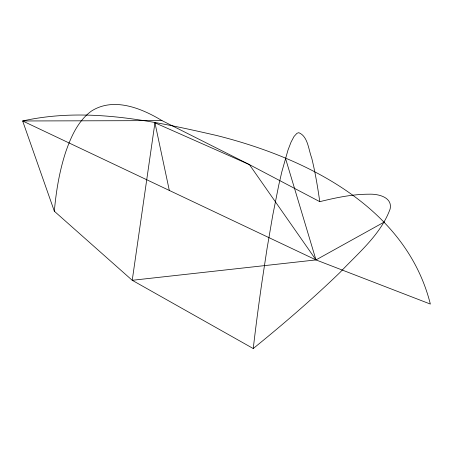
<?xml version="1.0" encoding="UTF-8"?>
<svg xmlns="http://www.w3.org/2000/svg" width="453" height="453" viewBox="0 0 453 453"><rect width="100%" height="100%" fill="white"/><g stroke="black" fill="none" stroke-linecap="round" stroke-linejoin="round"><path stroke-width="0.68" d="M54.337 211.234C56.11 191.183 59.445 171.172 65.713 152.004C71.013 136.772 77.99 120.872 91.415 111.087C113.709 96.84 141.596 108.256 161.993 120.611L249.422 164.626L319.778 201.664C335.905 197.701 352.349 194.19 369.031 194.201C377.915 193.793 392.677 197.038 390.146 208.935C380.741 234.705 358.295 252.933 340.016 272.44C312.338 299.19 283.131 324.308 253.233 348.533L132.231 280.299L54.337 211.234L22.65 120.974C87.276 106.591 153.205 120.979 216.375 135.43C305.786 157.786 405.928 206.811 430.35 304.065L315.99 259.914L22.65 120.974L161.993 120.611M253.233 348.533L255.067 333.323A583.532 130.288 -83.8 0 1 261.772 283.267L267.038 248.629L272.757 215.249L278.771 185.073L281.84 171.8L287.989 150.096L291.036 142.151L294.031 136.472L296.964 133.301L298.776 132.678C307.995 136.313 308.487 149.75 311.675 157.876C315.231 172.299 317.661 186.97 319.778 201.664M285.458 158.182L315.99 259.914L249.422 164.626L154.937 122.797L132.231 280.299L315.99 259.914L384.274 222.032M154.937 122.797L169.32 190.441"/></g></svg>
